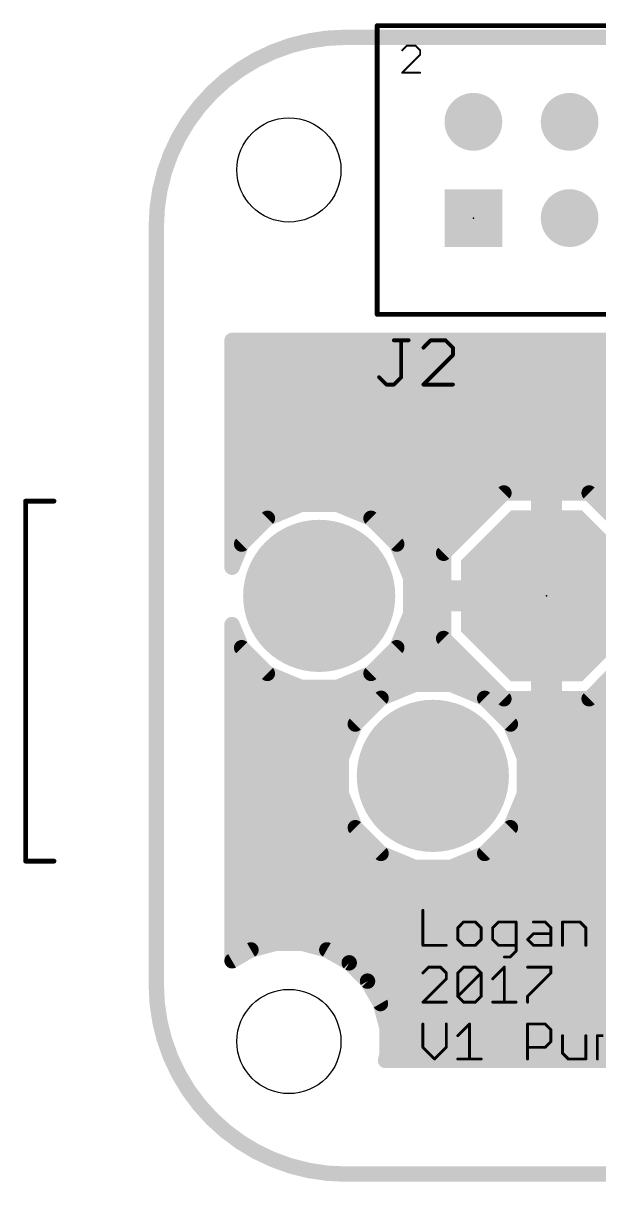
# Model space of a CAD drawing. Extents: x -3.5 to 65.2, y -0.2 to 31.
# Drawn here: x -3.51 to 11.68, y -0.2 to 30.37 of the extents above; entities that cross this region are included whole.
import ezdxf

# ---------------------------------------------------------------- set-up
doc = ezdxf.new("R2010")
doc.units = 0
for name, color, linetype in [('16', 175, 'CONTINUOUS'), ('17', 82, 'CONTINUOUS'), ('20', 7, 'CONTINUOUS'), ('21', 253, 'CONTINUOUS'), ('23', 7, 'CONTINUOUS'), ('25', 253, 'CONTINUOUS')]:
    doc.layers.add(name, color=color, linetype=linetype)

# ---------------------------------------------------------------- blocks, each defined once
blk = doc.blocks.new('SQUAREP')
blk.add_solid([(-0.5, -0.5), (0.5, -0.5), (-0.5, 0.5), (0.5, 0.5)])
blk = doc.blocks.new('ROUNDP')
at = {"const_width": 0.5}
blk.add_lwpolyline([(0, -0.25, 1), (0, 0.25, 1), (0, -0.25)], format="xyb", dxfattribs=at)
blk = doc.blocks.new('OCTAGONP')
at = {"const_width": 0.5}
blk.add_lwpolyline([(-0.25, -0.1036), (-0.25, 0.1036), (-0.1036, 0.25), (0.1036, 0.25), (0.25, 0.1036), (0.25, -0.1036), (0.1036, -0.25), (-0.1036, -0.25), (-0.25, -0.1036), (-0.25, 0.1036)], dxfattribs=at)

msp = doc.modelspace()

# ---------------------------------------------------------------- linework, layer by layer
at = {"layer": '16', "const_width": 0.4064}
for points in [[(2, 16.0164), (2, 22)], [(2, 22), (61.5, 22)], [(2, 21.9456), (61.5, 21.9456)], [(2, 21.5392), (61.5, 21.5392)], [(2, 21.1328), (41.4401, 21.1328)], [(2, 20.7264), (41.3396, 20.7264)], [(2, 20.32), (41.3396, 20.32)], [(2, 19.9136), (22.6421, 19.9136)], [(2, 19.5072), (15.2957, 19.5072)], [(2, 19.1008), (15.2788, 19.1008)], [(2, 18.6944), (15.2788, 18.6944)], [(2, 18.288), (15.2788, 18.288)], [(2, 17.8816), (9.0817, 17.8816)], [(9.1753, 17.9752), (7.5848, 16.3847)], [(10.0968, 17.9752), (9.1753, 17.9752)], [(10.0968, 15.4632), (10.0968, 17.9752)], [(10.0968, 17.8816), (10.5032, 17.8816)], [(10.5032, 17.9752), (10.5032, 15.4632)], [(11.4247, 17.9752), (10.5032, 17.9752)], [(13.0152, 16.3847), (11.4247, 17.9752)], [(11.5183, 17.8816), (15.2788, 17.8816)], [(3.8197, 17.6744), (2.9324, 17.3068)], [(4.7803, 17.6744), (3.8197, 17.6744)], [(5.6676, 17.3068), (4.7803, 17.6744)], [(2, 17.4752), (3.3388, 17.4752)], [(2.9324, 17.3068), (2.2532, 16.6276)], [(5.2612, 17.4752), (8.6753, 17.4752)], [(6.3468, 16.6276), (5.6676, 17.3068)], [(10.0968, 17.4752), (10.5032, 17.4752)], [(2, 17.0688), (2.6943, 17.0688)], [(5.9057, 17.0688), (8.2689, 17.0688)], [(10.0968, 17.0688), (10.5032, 17.0688)], [(2, 16.6624), (2.2879, 16.6624)], [(2.2532, 16.6276), (2, 16.0164)], [(6.3121, 16.6624), (7.8625, 16.6624)], [(6.7144, 15.7403), (6.3468, 16.6276)], [(10.0968, 16.6624), (10.5032, 16.6624)], [(7.5848, 16.3847), (7.5848, 15.4632)], [(2, 16.256), (2.0992, 16.256)], [(6.5008, 16.256), (7.5848, 16.256)], [(10.0968, 16.256), (10.5032, 16.256)], [(6.6691, 15.8496), (7.5848, 15.8496)], [(6.7144, 14.7797), (6.7144, 15.7403)], [(10.0968, 15.8496), (10.5032, 15.8496)], [(6.7144, 15.4432), (10.0968, 15.4432)], [(7.5848, 15.4632), (10.0968, 15.4632)], [(10.5032, 15.4632), (10.0968, 15.4632)], [(10.0968, 15.4632), (10.0968, 15.0568)], [(10.5032, 15.0568), (10.5032, 15.4632)], [(10.5032, 15.4632), (13.0152, 15.4632)], [(10.5032, 15.4432), (22.4397, 15.4432)], [(6.3468, 13.8924), (6.7144, 14.7797)], [(6.7144, 15.0368), (7.5848, 15.0368)], [(10.0968, 15.0568), (7.5848, 15.0568)], [(7.5848, 15.0568), (7.5848, 14.1353)], [(10.0968, 12.5448), (10.0968, 15.0568)], [(10.0968, 15.0568), (10.5032, 15.0568)], [(10.0968, 15.0368), (10.5032, 15.0368)], [(10.5032, 15.0568), (10.5032, 12.5448)], [(13.0152, 15.0568), (10.5032, 15.0568)], [(2, 5.6295), (2, 14.5036)], [(2, 14.5036), (2.2532, 13.8924)], [(6.6525, 14.6304), (7.5848, 14.6304)], [(10.0968, 14.6304), (10.5032, 14.6304)], [(2, 14.224), (2.1158, 14.224)], [(6.4842, 14.224), (7.5848, 14.224)], [(10.0968, 14.224), (10.5032, 14.224)], [(2.2532, 13.8924), (2.9324, 13.2132)], [(5.6676, 13.2132), (6.3468, 13.8924)], [(7.5848, 14.1353), (9.1753, 12.5448)], [(11.4247, 12.5448), (13.0152, 14.1353)], [(2, 13.8176), (2.3279, 13.8176)], [(6.2721, 13.8176), (7.9025, 13.8176)], [(10.0968, 13.8176), (10.5032, 13.8176)], [(2, 13.4112), (2.7343, 13.4112)], [(5.8657, 13.4112), (8.3089, 13.4112)], [(10.0968, 13.4112), (10.5032, 13.4112)], [(2, 13.0048), (3.4354, 13.0048)], [(2.9324, 13.2132), (3.8197, 12.8456)], [(4.7803, 12.8456), (5.6676, 13.2132)], [(5.1646, 13.0048), (8.7153, 13.0048)], [(10.0968, 13.0048), (10.5032, 13.0048)], [(3.8197, 12.8456), (4.7803, 12.8456)], [(6.8197, 12.9244), (5.9324, 12.5568)], [(7.7803, 12.9244), (6.8197, 12.9244)], [(8.6676, 12.5568), (7.7803, 12.9244)], [(2, 12.5984), (6.0327, 12.5984)], [(5.9324, 12.5568), (5.2532, 11.8776)], [(8.5673, 12.5984), (9.1217, 12.5984)], [(9.3468, 11.8776), (8.6676, 12.5568)], [(9.1753, 12.5448), (10.0968, 12.5448)], [(10.0968, 12.5984), (10.5032, 12.5984)], [(10.5032, 12.5448), (11.4247, 12.5448)], [(11.4783, 12.5984), (22.7445, 12.5984)], [(2, 12.192), (5.5675, 12.192)], [(9.0325, 12.192), (33.5, 12.192)], [(2, 11.7856), (5.215, 11.7856)], [(5.2532, 11.8776), (4.8856, 10.9903)], [(9.7144, 10.9903), (9.3468, 11.8776)], [(9.385, 11.7856), (33.5, 11.7856)], [(2, 11.3792), (5.0467, 11.3792)], [(9.5533, 11.3792), (33.5, 11.3792)], [(2, 10.9728), (4.8856, 10.9728)], [(4.8856, 10.9903), (4.8856, 10.0297)], [(9.7144, 10.0297), (9.7144, 10.9903)], [(9.7144, 10.9728), (33.5, 10.9728)], [(2, 10.5664), (4.8856, 10.5664)], [(9.7144, 10.5664), (33.5, 10.5664)], [(2, 10.16), (4.8856, 10.16)], [(4.8856, 10.0297), (5.2532, 9.1424)], [(9.3468, 9.1424), (9.7144, 10.0297)], [(9.7144, 10.16), (33.5, 10.16)], [(2, 9.7536), (5, 9.7536)], [(9.6, 9.7536), (15.9726, 9.7536)], [(2, 9.3472), (5.1683, 9.3472)], [(9.4317, 9.3472), (15.5662, 9.3472)], [(5.2532, 9.1424), (5.9324, 8.4632)], [(8.6676, 8.4632), (9.3468, 9.1424)], [(2, 8.9408), (5.4547, 8.9408)], [(9.1453, 8.9408), (15.3296, 8.9408)], [(2, 8.5344), (5.8611, 8.5344)], [(5.9324, 8.4632), (6.8197, 8.0956)], [(7.7803, 8.0956), (8.6676, 8.4632)], [(8.7389, 8.5344), (15.3296, 8.5344)], [(2, 8.128), (6.7415, 8.128)], [(6.8197, 8.0956), (7.7803, 8.0956)], [(7.8585, 8.128), (15.3509, 8.128)], [(2, 7.7216), (15.7573, 7.7216)], [(2, 7.3152), (33.5, 7.3152)], [(2, 6.9088), (33.5, 6.9088)], [(2, 6.5024), (21.4373, 6.5024)], [(2, 6.096), (21.1044, 6.096)], [(2.4987, 5.9174), (2, 5.6295)], [(3.1585, 6.0942), (2.4987, 5.9174)], [(3.8415, 6.0942), (3.1585, 6.0942)], [(4.5013, 5.9174), (3.8415, 6.0942)], [(5.0929, 5.5759), (4.5013, 5.9174)], [(2, 5.6896), (2.1041, 5.6896)], [(4.8959, 5.6896), (20.9796, 5.6896)], [(5.5759, 5.0929), (5.0929, 5.5759)], [(5.3856, 5.2832), (20.9796, 5.2832)], [(5.9174, 4.5013), (5.5759, 5.0929)], [(5.7006, 4.8768), (20.9796, 4.8768)], [(6.0942, 3.8415), (5.9174, 4.5013)], [(5.9257, 4.4704), (20.9796, 4.4704)], [(6.0346, 4.064), (20.9796, 4.064)], [(6.0942, 3.1585), (6.0942, 3.8415)], [(6.0942, 3.6576), (21.049, 3.6576)], [(6.0942, 3.2512), (21.3037, 3.2512)], [(6.0517, 3), (6.0942, 3.1585)], [(21.6571, 3), (6.0517, 3)]]:
    msp.add_lwpolyline(points, dxfattribs=at)
at = {"layer": '16', "const_width": 0.2032}
for points in [[(2.1016, 22, 1), (1.8984, 22)], [(2, 22.1016, 1), (2, 21.8984)], [(2, 22.0472, 1), (2, 21.844)], [(2, 21.6408, 1), (2, 21.4376)], [(2, 21.2344, 1), (2, 21.0312)], [(2, 20.828, 1), (2, 20.6248)], [(2, 20.4216, 1), (2, 20.2184)], [(2, 20.0152, 1), (2, 19.812)], [(2, 19.6088, 1), (2, 19.4056)], [(2, 19.2024, 1), (2, 18.9992)], [(2, 18.796, 1), (2, 18.5928)], [(2, 18.3896, 1), (2, 18.1864)], [(2, 17.9832, 1), (2, 17.78)], [(9.1753, 18.0768, 1), (9.1753, 17.8736)], [(9.0817, 17.78, 1), (9.0817, 17.9832)], [(9.2472, 17.9034, 1), (9.1035, 18.047)], [(10.1984, 17.9752, 1), (9.9952, 17.9752)], [(10.0968, 17.9832, 1), (10.0968, 17.78)], [(10.0968, 17.8736, 1), (10.0968, 18.0768)], [(10.6048, 17.9752, 1), (10.4016, 17.9752)], [(10.5032, 18.0768, 1), (10.5032, 17.8736)], [(10.5032, 17.78, 1), (10.5032, 17.9832)], [(11.4965, 18.047, 1), (11.3528, 17.9034)], [(11.5183, 17.9832, 1), (11.5183, 17.78)], [(11.4247, 17.8736, 1), (11.4247, 18.0768)], [(3.8197, 17.776, 1), (3.8197, 17.5728)], [(3.8586, 17.5805, 1), (3.7809, 17.7683)], [(4.8191, 17.7683, 1), (4.7414, 17.5805)], [(4.7803, 17.5728, 1), (4.7803, 17.776)], [(2, 17.5768, 1), (2, 17.3736)], [(2.8935, 17.4007, 1), (2.9712, 17.213)], [(3.0042, 17.235, 1), (2.8605, 17.3787)], [(3.3388, 17.3736, 1), (3.3388, 17.5768)], [(5.2612, 17.5768, 1), (5.2612, 17.3736)], [(5.7395, 17.3787, 1), (5.5958, 17.235)], [(5.6288, 17.213, 1), (5.7065, 17.4007)], [(8.6753, 17.3736, 1), (8.6753, 17.5768)], [(10.0968, 17.5768, 1), (10.0968, 17.3736)], [(10.5032, 17.3736, 1), (10.5032, 17.5768)], [(2, 17.1704, 1), (2, 16.9672)], [(2.6943, 16.9672, 1), (2.6943, 17.1704)], [(5.9057, 17.1704, 1), (5.9057, 16.9672)], [(8.2689, 16.9672, 1), (8.2689, 17.1704)], [(10.0968, 17.1704, 1), (10.0968, 16.9672)], [(10.5032, 16.9672, 1), (10.5032, 17.1704)], [(2, 16.764, 1), (2, 16.5608)], [(2.347, 16.5888, 1), (2.1593, 16.6665)], [(2.2879, 16.5608, 1), (2.2879, 16.764)], [(6.3121, 16.764, 1), (6.3121, 16.5608)], [(6.4407, 16.6665, 1), (6.253, 16.5888)], [(7.8625, 16.5608, 1), (7.8625, 16.764)], [(10.0968, 16.764, 1), (10.0968, 16.5608)], [(10.5032, 16.5608, 1), (10.5032, 16.764)], [(2.1813, 16.6995, 1), (2.325, 16.5558)], [(6.275, 16.5558, 1), (6.4187, 16.6995)], [(7.6864, 16.3847, 1), (7.4832, 16.3847)], [(7.513, 16.4565, 1), (7.6566, 16.3128)], [(2, 16.3576, 1), (2, 16.1544)], [(2.0992, 16.1544, 1), (2.0992, 16.3576)], [(6.5008, 16.3576, 1), (6.5008, 16.1544)], [(7.5848, 16.1544, 1), (7.5848, 16.3576)], [(10.0968, 16.3576, 1), (10.0968, 16.1544)], [(10.5032, 16.1544, 1), (10.5032, 16.3576)], [(1.9061, 16.0553, 1), (2.0939, 15.9776)], [(1.8984, 16.0164, 1), (2.1016, 16.0164)], [(6.6691, 15.9512, 1), (6.6691, 15.748)], [(6.816, 15.7403, 1), (6.6128, 15.7403)], [(7.5848, 15.748, 1), (7.5848, 15.9512)], [(10.0968, 15.9512, 1), (10.0968, 15.748)], [(10.5032, 15.748, 1), (10.5032, 15.9512)], [(6.7144, 15.5448, 1), (6.7144, 15.3416)], [(6.6205, 15.7014, 1), (6.8083, 15.7791)], [(7.5848, 15.5648, 1), (7.5848, 15.3616)], [(10.0968, 15.5648, 1), (10.0968, 15.3616)], [(10.1984, 15.4632, 1), (9.9952, 15.4632)], [(10.0968, 15.3616, 1), (10.0968, 15.5648)], [(10.0968, 15.3416, 1), (10.0968, 15.5448)], [(10.6048, 15.4632, 1), (10.4016, 15.4632)], [(10.5032, 15.5648, 1), (10.5032, 15.3616)], [(10.5032, 15.5448, 1), (10.5032, 15.3416)], [(10.5032, 15.3616, 1), (10.5032, 15.5648)], [(7.4832, 15.4632, 1), (7.6864, 15.4632)], [(9.9952, 15.4632, 1), (10.1984, 15.4632)], [(10.4016, 15.4632, 1), (10.6048, 15.4632)], [(6.7144, 15.1384, 1), (6.7144, 14.9352)], [(6.8083, 14.7409, 1), (6.6205, 14.8186)], [(7.5848, 15.1584, 1), (7.5848, 14.9552)], [(7.6864, 15.0568, 1), (7.4832, 15.0568)], [(7.5848, 14.9352, 1), (7.5848, 15.1384)], [(10.1984, 15.0568, 1), (9.9952, 15.0568)], [(10.0968, 15.1584, 1), (10.0968, 14.9552)], [(10.0968, 15.1384, 1), (10.0968, 14.9352)], [(9.9952, 15.0568, 1), (10.1984, 15.0568)], [(10.0968, 14.9552, 1), (10.0968, 15.1584)], [(10.6048, 15.0568, 1), (10.4016, 15.0568)], [(10.5032, 15.1584, 1), (10.5032, 14.9552)], [(10.4016, 15.0568, 1), (10.6048, 15.0568)], [(10.5032, 14.9552, 1), (10.5032, 15.1584)], [(10.5032, 14.9352, 1), (10.5032, 15.1384)], [(2.1016, 14.5036, 1), (1.8984, 14.5036)], [(2.0939, 14.5424, 1), (1.9061, 14.4647)], [(6.6525, 14.732, 1), (6.6525, 14.5288)], [(6.6128, 14.7797, 1), (6.816, 14.7797)], [(7.5848, 14.5288, 1), (7.5848, 14.732)], [(10.0968, 14.732, 1), (10.0968, 14.5288)], [(10.5032, 14.5288, 1), (10.5032, 14.732)], [(2, 14.3256, 1), (2, 14.1224)], [(2.1158, 14.1224, 1), (2.1158, 14.3256)], [(6.4842, 14.3256, 1), (6.4842, 14.1224)], [(7.5848, 14.1224, 1), (7.5848, 14.3256)], [(10.0968, 14.3256, 1), (10.0968, 14.1224)], [(10.5032, 14.1224, 1), (10.5032, 14.3256)], [(2.325, 13.9642, 1), (2.1813, 13.8205)], [(6.4187, 13.8205, 1), (6.275, 13.9642)], [(7.6566, 14.2072, 1), (7.513, 14.0635)], [(7.4832, 14.1353, 1), (7.6864, 14.1353)], [(2, 13.9192, 1), (2, 13.716)], [(2.1593, 13.8535, 1), (2.347, 13.9312)], [(2.3279, 13.716, 1), (2.3279, 13.9192)], [(6.2721, 13.9192, 1), (6.2721, 13.716)], [(6.253, 13.9312, 1), (6.4407, 13.8535)], [(7.9025, 13.716, 1), (7.9025, 13.9192)], [(10.0968, 13.9192, 1), (10.0968, 13.716)], [(10.5032, 13.716, 1), (10.5032, 13.9192)], [(2, 13.5128, 1), (2, 13.3096)], [(2.7343, 13.3096, 1), (2.7343, 13.5128)], [(5.8657, 13.5128, 1), (5.8657, 13.3096)], [(8.3089, 13.3096, 1), (8.3089, 13.5128)], [(10.0968, 13.5128, 1), (10.0968, 13.3096)], [(10.5032, 13.3096, 1), (10.5032, 13.5128)], [(2, 13.1064, 1), (2, 12.9032)], [(2.9712, 13.307, 1), (2.8935, 13.1193)], [(2.8605, 13.1413, 1), (3.0042, 13.285)], [(3.4354, 12.9032, 1), (3.4354, 13.1064)], [(5.1646, 13.1064, 1), (5.1646, 12.9032)], [(5.5958, 13.285, 1), (5.7395, 13.1413)], [(5.7065, 13.1193, 1), (5.6288, 13.307)], [(8.7153, 12.9032, 1), (8.7153, 13.1064)], [(10.0968, 13.1064, 1), (10.0968, 12.9032)], [(10.5032, 12.9032, 1), (10.5032, 13.1064)], [(3.8197, 12.9472, 1), (3.8197, 12.744)], [(3.7809, 12.7517, 1), (3.8586, 12.9395)], [(4.7414, 12.9395, 1), (4.8191, 12.7517)], [(4.7803, 12.744, 1), (4.7803, 12.9472)], [(6.8197, 13.026, 1), (6.8197, 12.8228)], [(6.8586, 12.8305, 1), (6.7809, 13.0183)], [(7.8191, 13.0183, 1), (7.7414, 12.8305)], [(7.7803, 12.8228, 1), (7.7803, 13.026)], [(2, 12.7, 1), (2, 12.4968)], [(5.8935, 12.6507, 1), (5.9712, 12.463)], [(6.0042, 12.485, 1), (5.8605, 12.6287)], [(6.0327, 12.4968, 1), (6.0327, 12.7)], [(8.5673, 12.7, 1), (8.5673, 12.4968)], [(8.7395, 12.6287, 1), (8.5958, 12.485)], [(8.6288, 12.463, 1), (8.7065, 12.6507)], [(9.1753, 12.6464, 1), (9.1753, 12.4432)], [(9.1035, 12.473, 1), (9.2472, 12.6166)], [(9.1217, 12.4968, 1), (9.1217, 12.7)], [(10.0968, 12.7, 1), (10.0968, 12.4968)], [(9.9952, 12.5448, 1), (10.1984, 12.5448)], [(10.0968, 12.4432, 1), (10.0968, 12.6464)], [(10.5032, 12.6464, 1), (10.5032, 12.4432)], [(10.4016, 12.5448, 1), (10.6048, 12.5448)], [(10.5032, 12.4968, 1), (10.5032, 12.7)], [(11.3528, 12.6166, 1), (11.4965, 12.473)], [(11.4783, 12.7, 1), (11.4783, 12.4968)], [(11.4247, 12.4432, 1), (11.4247, 12.6464)], [(2, 12.2936, 1), (2, 12.0904)], [(5.5675, 12.0904, 1), (5.5675, 12.2936)], [(9.0325, 12.2936, 1), (9.0325, 12.0904)], [(2, 11.8872, 1), (2, 11.684)], [(5.1813, 11.9495, 1), (5.325, 11.8058)], [(5.347, 11.8388, 1), (5.1593, 11.9165)], [(5.215, 11.684, 1), (5.215, 11.8872)], [(9.4407, 11.9165, 1), (9.253, 11.8388)], [(9.275, 11.8058, 1), (9.4187, 11.9495)], [(9.385, 11.8872, 1), (9.385, 11.684)], [(2, 11.4808, 1), (2, 11.2776)], [(5.0467, 11.2776, 1), (5.0467, 11.4808)], [(9.5533, 11.4808, 1), (9.5533, 11.2776)], [(2, 11.0744, 1), (2, 10.8712)], [(4.9872, 10.9903, 1), (4.784, 10.9903)], [(4.7917, 11.0291, 1), (4.9795, 10.9514)], [(4.8856, 10.8712, 1), (4.8856, 11.0744)], [(9.816, 10.9903, 1), (9.6128, 10.9903)], [(9.7144, 11.0744, 1), (9.7144, 10.8712)], [(9.6205, 10.9514, 1), (9.8083, 11.0291)], [(2, 10.668, 1), (2, 10.4648)], [(4.8856, 10.4648, 1), (4.8856, 10.668)], [(9.7144, 10.668, 1), (9.7144, 10.4648)], [(2, 10.2616, 1), (2, 10.0584)], [(4.9795, 10.0686, 1), (4.7917, 9.9909)], [(4.784, 10.0297, 1), (4.9872, 10.0297)], [(4.8856, 10.0584, 1), (4.8856, 10.2616)], [(9.7144, 10.2616, 1), (9.7144, 10.0584)], [(9.6128, 10.0297, 1), (9.816, 10.0297)], [(9.8083, 9.9909, 1), (9.6205, 10.0686)], [(2, 9.8552, 1), (2, 9.652)], [(5, 9.652, 1), (5, 9.8552)], [(9.6, 9.8552, 1), (9.6, 9.652)], [(2, 9.4488, 1), (2, 9.2456)], [(5.1683, 9.2456, 1), (5.1683, 9.4488)], [(9.4317, 9.4488, 1), (9.4317, 9.2456)], [(5.325, 9.2142, 1), (5.1813, 9.0705)], [(5.1593, 9.1035, 1), (5.347, 9.1812)], [(9.253, 9.1812, 1), (9.4407, 9.1035)], [(9.4187, 9.0705, 1), (9.275, 9.2142)], [(2, 9.0424, 1), (2, 8.8392)], [(5.4547, 8.8392, 1), (5.4547, 9.0424)], [(9.1453, 9.0424, 1), (9.1453, 8.8392)], [(2, 8.636, 1), (2, 8.4328)], [(5.9712, 8.557, 1), (5.8935, 8.3693)], [(5.8605, 8.3913, 1), (6.0042, 8.535)], [(5.8611, 8.4328, 1), (5.8611, 8.636)], [(8.5958, 8.535, 1), (8.7395, 8.3913)], [(8.7065, 8.3693, 1), (8.6288, 8.557)], [(8.7389, 8.636, 1), (8.7389, 8.4328)], [(2, 8.2296, 1), (2, 8.0264)], [(6.8197, 8.1972, 1), (6.8197, 7.994)], [(6.7415, 8.0264, 1), (6.7415, 8.2296)], [(6.7809, 8.0017, 1), (6.8586, 8.1895)], [(7.7414, 8.1895, 1), (7.8191, 8.0017)], [(7.8585, 8.2296, 1), (7.8585, 8.0264)], [(7.7803, 7.994, 1), (7.7803, 8.1972)], [(2, 7.8232, 1), (2, 7.62)], [(2, 7.4168, 1), (2, 7.2136)], [(2, 7.0104, 1), (2, 6.8072)], [(2, 6.604, 1), (2, 6.4008)], [(2, 6.1976, 1), (2, 5.9944)], [(2.4724, 6.0155, 1), (2.525, 5.8193)], [(2.5495, 5.8294, 1), (2.4479, 6.0054)], [(3.1585, 6.1958, 1), (3.1585, 5.9926)], [(3.1848, 5.9961, 1), (3.1322, 6.1923)], [(3.8678, 6.1923, 1), (3.8152, 5.9961)], [(3.8415, 5.9926, 1), (3.8415, 6.1958)], [(4.5521, 6.0054, 1), (4.4505, 5.8294)], [(4.475, 5.8193, 1), (4.5276, 6.0155)], [(2, 5.7912, 1), (2, 5.588)], [(1.9492, 5.7175, 1), (2.0508, 5.5415)], [(2.1041, 5.588, 1), (2.1041, 5.7912)], [(4.8959, 5.7912, 1), (4.8959, 5.588)], [(1.8984, 5.6295, 1), (2.1016, 5.6295)], [(5.1647, 5.6477, 1), (5.021, 5.504)], [(5.0421, 5.4879, 1), (5.1437, 5.6639)], [(5.3856, 5.3848, 1), (5.3856, 5.1816)], [(5.6639, 5.1437, 1), (5.4879, 5.0421)], [(5.504, 5.021, 1), (5.6477, 5.1647)], [(5.7006, 4.9784, 1), (5.7006, 4.7752)], [(6.0155, 4.5276, 1), (5.8193, 4.475)], [(5.9257, 4.572, 1), (5.9257, 4.3688)], [(5.8294, 4.4505, 1), (6.0054, 4.5521)], [(6.0346, 4.1656, 1), (6.0346, 3.9624)], [(6.1958, 3.8415, 1), (5.9926, 3.8415)], [(6.0942, 3.7592, 1), (6.0942, 3.556)], [(5.9961, 3.8152, 1), (6.1923, 3.8678)], [(6.0942, 3.3528, 1), (6.0942, 3.1496)], [(6.0517, 3.1016, 1), (6.0517, 2.8984)], [(5.9536, 3.0263, 1), (6.1499, 2.9737)], [(5.9926, 3.1585, 1), (6.1958, 3.1585)], [(6.1923, 3.1322, 1), (5.9961, 3.1848)]]:
    msp.add_lwpolyline(points, format="xyb", dxfattribs=at)
at = {"layer": '20'}
for points, const_width in [([(5, 30, 0.4142), (0, 25)], 0.4064), ([(5, 30.1016, 1), (5, 29.8984)], 0.2032), ([(5, 29.8984, 1), (5, 30.1016)], 0.2032), ([(0.1016, 25, 1), (-0.1016, 25)], 0.2032), ([(-0.1016, 25, 1), (0.1016, 25)], 0.2032), ([(0, 5, 0.4142), (5, 0)], 0.4064), ([(0.1016, 5, 1), (-0.1016, 5)], 0.2032), ([(-0.1016, 5, 1), (0.1016, 5)], 0.2032), ([(5, 0.1016, 1), (5, -0.1016)], 0.2032), ([(5, -0.1016, 1), (5, 0.1016)], 0.2032)]:
    msp.add_lwpolyline(points, format="xyb", dxfattribs=dict(at, const_width=const_width))
at = {"layer": '20', "const_width": 0.4064}
for points in [[(5, 30), (60, 30)], [(0, 5), (0, 25)], [(60, 0), (5, 0)]]:
    msp.add_lwpolyline(points, dxfattribs=at)
at = {"layer": '20'}
for centre in [(3.5, 26.5), (3.5, 3.5)]:
    msp.add_circle(centre, 1.375, dxfattribs=at)
at = {"layer": '21'}
for points, const_width in [([(5.83, 30.31), (59.17, 30.31)], 0.127), ([(5.83, 22.69), (5.83, 30.31)], 0.127), ([(6.609, 29.7772), (6.4904, 29.6586)], 0.0508), ([(6.8463, 29.7772), (6.609, 29.7772)], 0.0508), ([(6.9649, 29.6586), (6.8463, 29.7772)], 0.0508), ([(6.9649, 29.5399), (6.9649, 29.6586)], 0.0508), ([(6.4904, 29.0654), (6.9649, 29.5399)], 0.0508), ([(6.9649, 29.0654), (6.4904, 29.0654)], 0.0508), ([(59.17, 22.69), (5.83, 22.69)], 0.127), ([(-3.45, 17.76), (-3.45, 8.26)], 0.127), ([(-2.7, 17.76), (-3.45, 17.76)], 0.127), ([(-3.45, 8.26), (-2.7, 8.26)], 0.127), ([(7.0381, 6.9627), (7.0381, 6.0381)], 0.0762), ([(8.113, 6.6545), (7.9589, 6.5004)], 0.0762), ([(7.9589, 6.5004), (7.9589, 6.1922)], 0.0762), ([(8.4212, 6.6545), (8.113, 6.6545)], 0.0762), ([(8.5753, 6.5004), (8.4212, 6.6545)], 0.0762), ([(8.5753, 6.1922), (8.5753, 6.5004)], 0.0762), ([(9.0338, 6.6545), (8.8797, 6.5004)], 0.0762), ([(8.8797, 6.5004), (8.8797, 6.1922)], 0.0762), ([(9.4961, 6.6545), (9.0338, 6.6545)], 0.0762), ([(9.4961, 5.884), (9.4961, 6.6545)], 0.0762), ([(9.9546, 6.6545), (10.2627, 6.6545)], 0.0762), ([(10.2627, 6.6545), (10.4168, 6.5004)], 0.0762), ([(10.4168, 6.5004), (10.4168, 6.0381)], 0.0762), ([(10.7212, 6.0381), (10.7212, 6.6545)], 0.0762), ([(10.7212, 6.6545), (11.1835, 6.6545)], 0.0762), ([(11.1835, 6.6545), (11.3376, 6.5004)], 0.0762), ([(11.3376, 6.5004), (11.3376, 6.0381)], 0.0762), ([(7.9589, 6.1922), (8.113, 6.0381)], 0.0762), ([(8.4212, 6.0381), (8.5753, 6.1922)], 0.0762), ([(8.8797, 6.1922), (9.0338, 6.0381)], 0.0762), ([(9.8005, 6.1922), (9.9546, 6.3463)], 0.0762), ([(9.9546, 6.0381), (9.8005, 6.1922)], 0.0762), ([(9.9546, 6.3463), (10.4168, 6.3463)], 0.0762), ([(7.0381, 6.0381), (7.6545, 6.0381)], 0.0762), ([(8.113, 6.0381), (8.4212, 6.0381)], 0.0762), ([(9.0338, 6.0381), (9.4961, 6.0381)], 0.0762), ([(9.342, 5.7299), (9.4961, 5.884)], 0.0762), ([(10.4168, 6.0381), (9.9546, 6.0381)], 0.0762), ([(9.1879, 5.7299), (9.342, 5.7299)], 0.0762), ([(7.1922, 5.4627), (7.0381, 5.3086)], 0.0762), ([(7.5004, 5.4627), (7.1922, 5.4627)], 0.0762), ([(7.6545, 5.3086), (7.5004, 5.4627)], 0.0762), ([(7.6545, 5.1545), (7.6545, 5.3086)], 0.0762), ([(7.9589, 5.3086), (8.113, 5.4627)], 0.0762), ([(7.9589, 4.6922), (7.9589, 5.3086)], 0.0762), ([(7.9589, 4.6922), (8.5753, 5.3086)], 0.0762), ([(8.113, 5.4627), (8.4212, 5.4627)], 0.0762), ([(8.4212, 5.4627), (8.5753, 5.3086)], 0.0762), ([(8.5753, 5.3086), (8.5753, 4.6922)], 0.0762), ([(8.8797, 5.1545), (9.1879, 5.4627)], 0.0762), ([(9.1879, 5.4627), (9.1879, 4.5381)], 0.0762), ([(9.8005, 5.4627), (10.4168, 5.4627)], 0.0762), ([(10.4168, 5.3086), (9.8005, 4.6922)], 0.0762), ([(10.4168, 5.4627), (10.4168, 5.3086)], 0.0762), ([(7.0381, 4.5381), (7.6545, 5.1545)], 0.0762), ([(8.113, 4.5381), (7.9589, 4.6922)], 0.0762), ([(8.5753, 4.6922), (8.4212, 4.5381)], 0.0762), ([(9.8005, 4.6922), (9.8005, 4.5381)], 0.0762), ([(7.6545, 4.5381), (7.0381, 4.5381)], 0.0762), ([(8.4212, 4.5381), (8.113, 4.5381)], 0.0762), ([(8.8797, 4.5381), (9.4961, 4.5381)], 0.0762), ([(7.0381, 3.9627), (7.0381, 3.3463)], 0.0762), ([(7.6545, 3.3463), (7.6545, 3.9627)], 0.0762), ([(7.9589, 3.6545), (8.2671, 3.9627)], 0.0762), ([(8.2671, 3.9627), (8.2671, 3.0381)], 0.0762), ([(9.8005, 3.0381), (9.8005, 3.9627)], 0.0762), ([(9.8005, 3.9627), (10.2627, 3.9627)], 0.0762), ([(10.2627, 3.9627), (10.4168, 3.8086)], 0.0762), ([(10.4168, 3.8086), (10.4168, 3.5004)], 0.0762), ([(10.7212, 3.6545), (10.7212, 3.1922)], 0.0762), ([(11.3376, 3.0381), (11.3376, 3.6545)], 0.0762), ([(11.642, 3.0381), (11.642, 3.6545)], 0.0762), ([(11.642, 3.6545), (11.7961, 3.6545)], 0.0762), ([(7.0381, 3.3463), (7.3463, 3.0381)], 0.0762), ([(7.3463, 3.0381), (7.6545, 3.3463)], 0.0762), ([(10.2627, 3.3463), (9.8005, 3.3463)], 0.0762), ([(10.4168, 3.5004), (10.2627, 3.3463)], 0.0762), ([(7.9589, 3.0381), (8.5753, 3.0381)], 0.0762), ([(10.7212, 3.1922), (10.8753, 3.0381)], 0.0762), ([(10.8753, 3.0381), (11.3376, 3.0381)], 0.0762)]:
    msp.add_lwpolyline(points, dxfattribs=dict(at, const_width=const_width))
for points, const_width in [([(5.83, 30.3418, 1), (5.83, 30.2783)], 0.0635), ([(5.8617, 30.31, 1), (5.7983, 30.31)], 0.0635), ([(6.4814, 29.6676, 1), (6.4994, 29.6496)], 0.0254), ([(6.609, 29.7899, 1), (6.609, 29.7645)], 0.0254), ([(6.618, 29.7682, 1), (6.6001, 29.7862)], 0.0254), ([(6.8553, 29.7862, 1), (6.8373, 29.7682)], 0.0254), ([(6.8463, 29.7645, 1), (6.8463, 29.7899)], 0.0254), ([(6.9776, 29.6586, 1), (6.9522, 29.6586)], 0.0254), ([(6.956, 29.6496, 1), (6.9739, 29.6676)], 0.0254), ([(6.9522, 29.5399, 1), (6.9776, 29.5399)], 0.0254), ([(6.9739, 29.531, 1), (6.956, 29.5489)], 0.0254), ([(6.4904, 29.0781, 1), (6.4904, 29.0527)], 0.0254), ([(6.4814, 29.0744, 1), (6.4994, 29.0564)], 0.0254), ([(6.9649, 29.0527, 1), (6.9649, 29.0781)], 0.0254), ([(5.83, 22.7218, 1), (5.83, 22.6583)], 0.0635), ([(5.7983, 22.69, 1), (5.8617, 22.69)], 0.0635), ([(-3.4183, 17.76, 1), (-3.4818, 17.76)], 0.0635), ([(-3.45, 17.7918, 1), (-3.45, 17.7283)], 0.0635), ([(-2.7, 17.7283, 1), (-2.7, 17.7918)], 0.0635), ([(-3.45, 8.2918, 1), (-3.45, 8.2282)], 0.0635), ([(-3.4818, 8.26, 1), (-3.4183, 8.26)], 0.0635), ([(-2.7, 8.2282, 1), (-2.7, 8.2918)], 0.0635), ([(7.0572, 6.9627, 1), (7.0191, 6.9627)], 0.0381), ([(7.9779, 6.5004, 1), (7.9398, 6.5004)], 0.0381), ([(7.9454, 6.5139, 1), (7.9724, 6.4869)], 0.0381), ([(8.113, 6.6735, 1), (8.113, 6.6354)], 0.0381), ([(8.1265, 6.641, 1), (8.0995, 6.668)], 0.0381), ([(8.4346, 6.668, 1), (8.4077, 6.641)], 0.0381), ([(8.4212, 6.6354, 1), (8.4212, 6.6735)], 0.0381), ([(8.5943, 6.5004, 1), (8.5562, 6.5004)], 0.0381), ([(8.5618, 6.4869, 1), (8.5887, 6.5139)], 0.0381), ([(8.8987, 6.5004, 1), (8.8606, 6.5004)], 0.0381), ([(8.8662, 6.5139, 1), (8.8931, 6.4869)], 0.0381), ([(9.0338, 6.6735, 1), (9.0338, 6.6354)], 0.0381), ([(9.0472, 6.641, 1), (9.0203, 6.668)], 0.0381), ([(9.5151, 6.6545, 1), (9.477, 6.6545)], 0.0381), ([(9.4961, 6.6354, 1), (9.4961, 6.6735)], 0.0381), ([(9.9546, 6.6735, 1), (9.9546, 6.6354)], 0.0381), ([(10.2762, 6.668, 1), (10.2493, 6.641)], 0.0381), ([(10.2627, 6.6354, 1), (10.2627, 6.6735)], 0.0381), ([(10.4359, 6.5004, 1), (10.3978, 6.5004)], 0.0381), ([(10.4034, 6.4869, 1), (10.4303, 6.5139)], 0.0381), ([(10.7403, 6.6545, 1), (10.7022, 6.6545)], 0.0381), ([(10.7212, 6.6735, 1), (10.7212, 6.6354)], 0.0381), ([(11.197, 6.668, 1), (11.1701, 6.641)], 0.0381), ([(11.1835, 6.6354, 1), (11.1835, 6.6735)], 0.0381), ([(11.3567, 6.5004, 1), (11.3186, 6.5004)], 0.0381), ([(11.3242, 6.4869, 1), (11.3511, 6.5139)], 0.0381), ([(7.9398, 6.1922, 1), (7.9779, 6.1922)], 0.0381), ([(7.9724, 6.2057, 1), (7.9454, 6.1787)], 0.0381), ([(8.5562, 6.1922, 1), (8.5943, 6.1922)], 0.0381), ([(8.5887, 6.1787, 1), (8.5618, 6.2057)], 0.0381), ([(8.8931, 6.2057, 1), (8.8662, 6.1787)], 0.0381), ([(8.8606, 6.1922, 1), (8.8987, 6.1922)], 0.0381), ([(9.8139, 6.2057, 1), (9.787, 6.1787)], 0.0381), ([(9.787, 6.2057, 1), (9.8139, 6.1787)], 0.0381), ([(9.9546, 6.3653, 1), (9.9546, 6.3272)], 0.0381), ([(9.968, 6.3328, 1), (9.9411, 6.3598)], 0.0381), ([(10.4168, 6.3272, 1), (10.4168, 6.3653)], 0.0381), ([(7.0381, 6.0572, 1), (7.0381, 6.0191)], 0.0381), ([(7.0191, 6.0381, 1), (7.0572, 6.0381)], 0.0381), ([(7.6545, 6.0191, 1), (7.6545, 6.0572)], 0.0381), ([(8.113, 6.0572, 1), (8.113, 6.0191)], 0.0381), ([(8.0995, 6.0246, 1), (8.1265, 6.0516)], 0.0381), ([(8.4077, 6.0516, 1), (8.4346, 6.0246)], 0.0381), ([(8.4212, 6.0191, 1), (8.4212, 6.0572)], 0.0381), ([(9.0338, 6.0572, 1), (9.0338, 6.0191)], 0.0381), ([(9.0203, 6.0246, 1), (9.0472, 6.0516)], 0.0381), ([(9.477, 5.884, 1), (9.5151, 5.884)], 0.0381), ([(9.5095, 5.8705, 1), (9.4826, 5.8975)], 0.0381), ([(9.4961, 6.0191, 1), (9.4961, 6.0572)], 0.0381), ([(9.9546, 6.0572, 1), (9.9546, 6.0191)], 0.0381), ([(9.9411, 6.0246, 1), (9.968, 6.0516)], 0.0381), ([(10.3978, 6.0381, 1), (10.4359, 6.0381)], 0.0381), ([(10.4168, 6.0191, 1), (10.4168, 6.0572)], 0.0381), ([(10.7022, 6.0381, 1), (10.7403, 6.0381)], 0.0381), ([(11.3186, 6.0381, 1), (11.3567, 6.0381)], 0.0381), ([(9.1879, 5.749, 1), (9.1879, 5.7109)], 0.0381), ([(9.3285, 5.7434, 1), (9.3554, 5.7164)], 0.0381), ([(9.342, 5.7109, 1), (9.342, 5.749)], 0.0381), ([(7.0246, 5.3221, 1), (7.0516, 5.2951)], 0.0381), ([(7.1922, 5.4817, 1), (7.1922, 5.4436)], 0.0381), ([(7.2057, 5.4492, 1), (7.1787, 5.4762)], 0.0381), ([(7.5139, 5.4762, 1), (7.4869, 5.4492)], 0.0381), ([(7.5004, 5.4436, 1), (7.5004, 5.4817)], 0.0381), ([(7.6735, 5.3086, 1), (7.6354, 5.3086)], 0.0381), ([(7.641, 5.2951, 1), (7.668, 5.3221)], 0.0381), ([(7.9779, 5.3086, 1), (7.9398, 5.3086)], 0.0381), ([(7.9454, 5.3221, 1), (7.9724, 5.2951)], 0.0381), ([(8.113, 5.4817, 1), (8.113, 5.4436)], 0.0381), ([(8.1265, 5.4492, 1), (8.0995, 5.4762)], 0.0381), ([(8.4346, 5.4762, 1), (8.4077, 5.4492)], 0.0381), ([(8.4212, 5.4436, 1), (8.4212, 5.4817)], 0.0381), ([(8.5943, 5.3086, 1), (8.5562, 5.3086)], 0.0381), ([(8.5887, 5.2951, 1), (8.5618, 5.3221)], 0.0381), ([(8.5618, 5.2951, 1), (8.5887, 5.3221)], 0.0381), ([(9.2069, 5.4627, 1), (9.1688, 5.4627)], 0.0381), ([(9.2013, 5.4492, 1), (9.1744, 5.4762)], 0.0381), ([(9.8005, 5.4817, 1), (9.8005, 5.4436)], 0.0381), ([(10.4359, 5.4627, 1), (10.3978, 5.4627)], 0.0381), ([(10.3978, 5.3086, 1), (10.4359, 5.3086)], 0.0381), ([(10.4303, 5.2951, 1), (10.4034, 5.3221)], 0.0381), ([(10.4168, 5.4436, 1), (10.4168, 5.4817)], 0.0381), ([(7.6354, 5.1545, 1), (7.6735, 5.1545)], 0.0381), ([(7.668, 5.141, 1), (7.641, 5.168)], 0.0381), ([(8.8662, 5.168, 1), (8.8931, 5.141)], 0.0381), ([(7.9398, 4.6922, 1), (7.9779, 4.6922)], 0.0381), ([(7.9724, 4.7057, 1), (7.9454, 4.6787)], 0.0381), ([(7.9454, 4.7057, 1), (7.9724, 4.6787)], 0.0381), ([(8.5562, 4.6922, 1), (8.5943, 4.6922)], 0.0381), ([(8.5887, 4.6787, 1), (8.5618, 4.7057)], 0.0381), ([(9.8195, 4.6922, 1), (9.7814, 4.6922)], 0.0381), ([(9.787, 4.7057, 1), (9.8139, 4.6787)], 0.0381), ([(7.0381, 4.5572, 1), (7.0381, 4.5191)], 0.0381), ([(7.0246, 4.5516, 1), (7.0516, 4.5246)], 0.0381), ([(7.6545, 4.5191, 1), (7.6545, 4.5572)], 0.0381), ([(8.113, 4.5572, 1), (8.113, 4.5191)], 0.0381), ([(8.0995, 4.5246, 1), (8.1265, 4.5516)], 0.0381), ([(8.4077, 4.5516, 1), (8.4346, 4.5246)], 0.0381), ([(8.4212, 4.5191, 1), (8.4212, 4.5572)], 0.0381), ([(8.8797, 4.5572, 1), (8.8797, 4.5191)], 0.0381), ([(9.1688, 4.5381, 1), (9.2069, 4.5381)], 0.0381), ([(9.4961, 4.5191, 1), (9.4961, 4.5572)], 0.0381), ([(9.7814, 4.5381, 1), (9.8195, 4.5381)], 0.0381), ([(7.0572, 3.9627, 1), (7.0191, 3.9627)], 0.0381), ([(7.6735, 3.9627, 1), (7.6354, 3.9627)], 0.0381), ([(8.2861, 3.9627, 1), (8.248, 3.9627)], 0.0381), ([(8.2805, 3.9492, 1), (8.2536, 3.9762)], 0.0381), ([(9.8195, 3.9627, 1), (9.7814, 3.9627)], 0.0381), ([(9.8005, 3.9817, 1), (9.8005, 3.9436)], 0.0381), ([(10.2762, 3.9762, 1), (10.2493, 3.9492)], 0.0381), ([(10.2627, 3.9436, 1), (10.2627, 3.9817)], 0.0381), ([(7.9454, 3.668, 1), (7.9724, 3.641)], 0.0381), ([(10.4359, 3.8086, 1), (10.3978, 3.8086)], 0.0381), ([(10.4034, 3.7951, 1), (10.4303, 3.8221)], 0.0381), ([(10.7403, 3.6545, 1), (10.7022, 3.6545)], 0.0381), ([(11.3567, 3.6545, 1), (11.3186, 3.6545)], 0.0381), ([(11.6611, 3.6545, 1), (11.623, 3.6545)], 0.0381), ([(11.642, 3.6735, 1), (11.642, 3.6354)], 0.0381), ([(7.0516, 3.3598, 1), (7.0246, 3.3328)], 0.0381), ([(7.0191, 3.3463, 1), (7.0572, 3.3463)], 0.0381), ([(7.6354, 3.3463, 1), (7.6735, 3.3463)], 0.0381), ([(7.668, 3.3328, 1), (7.641, 3.3598)], 0.0381), ([(9.8005, 3.3653, 1), (9.8005, 3.3272)], 0.0381), ([(10.2493, 3.3598, 1), (10.2762, 3.3328)], 0.0381), ([(10.2627, 3.3272, 1), (10.2627, 3.3653)], 0.0381), ([(10.3978, 3.5004, 1), (10.4359, 3.5004)], 0.0381), ([(10.4303, 3.4869, 1), (10.4034, 3.5139)], 0.0381), ([(7.3328, 3.0516, 1), (7.3598, 3.0246)], 0.0381), ([(7.3328, 3.0246, 1), (7.3598, 3.0516)], 0.0381), ([(7.9589, 3.0572, 1), (7.9589, 3.0191)], 0.0381), ([(8.5753, 3.0191, 1), (8.5753, 3.0572)], 0.0381), ([(10.7347, 3.2057, 1), (10.7078, 3.1787)], 0.0381), ([(10.7022, 3.1922, 1), (10.7403, 3.1922)], 0.0381), ([(10.8753, 3.0572, 1), (10.8753, 3.0191)], 0.0381), ([(10.8619, 3.0246, 1), (10.8888, 3.0516)], 0.0381), ([(11.3376, 3.0191, 1), (11.3376, 3.0572)], 0.0381), ([(8.248, 3.0381, 1), (8.2861, 3.0381)], 0.0381), ([(9.7814, 3.0381, 1), (9.8195, 3.0381)], 0.0381), ([(11.3186, 3.0381, 1), (11.3567, 3.0381)], 0.0381), ([(11.623, 3.0381, 1), (11.6611, 3.0381)], 0.0381)]:
    msp.add_lwpolyline(points, format="xyb", dxfattribs=dict(at, const_width=const_width))
at = {"layer": '23'}
for p in [(8.37, 25.23), (10.3, 15.26)]:
    msp.add_point(p, dxfattribs=at)
at = {"layer": '25', "const_width": 0.1016}
for points in [[(6.2706, 22.0052), (6.6604, 22.0052)], [(6.4655, 21.0307), (6.4655, 22.0052)], [(7.2451, 22.0052), (7.0502, 21.8103)], [(7.6349, 22.0052), (7.2451, 22.0052)], [(7.8298, 21.8103), (7.6349, 22.0052)], [(7.8298, 21.6154), (7.8298, 21.8103)], [(7.0502, 20.8358), (7.8298, 21.6154)], [(5.8808, 21.0307), (6.0757, 20.8358)], [(6.0757, 20.8358), (6.2706, 20.8358)], [(6.2706, 20.8358), (6.4655, 21.0307)], [(7.8298, 20.8358), (7.0502, 20.8358)]]:
    msp.add_lwpolyline(points, dxfattribs=at)
at = {"layer": '25', "const_width": 0.0508}
for points in [[(6.2706, 22.0306, 1), (6.2706, 21.9798)], [(6.4909, 22.0052, 1), (6.4401, 22.0052)], [(6.6604, 21.9798, 1), (6.6604, 22.0306)], [(7.2451, 22.0306, 1), (7.2451, 21.9798)], [(7.2631, 21.9872, 1), (7.2271, 22.0232)], [(7.6529, 22.0232, 1), (7.6169, 21.9872)], [(7.6349, 21.9798, 1), (7.6349, 22.0306)], [(7.0322, 21.8283, 1), (7.0682, 21.7923)], [(7.8552, 21.8103, 1), (7.8044, 21.8103)], [(7.8118, 21.7923, 1), (7.8478, 21.8283)], [(7.8044, 21.6154, 1), (7.8552, 21.6154)], [(7.8478, 21.5974, 1), (7.8118, 21.6334)], [(5.8988, 21.0487, 1), (5.8628, 21.0127)], [(6.0757, 20.8612, 1), (6.0757, 20.8104)], [(6.0577, 20.8178, 1), (6.0937, 20.8538)], [(6.2526, 20.8538, 1), (6.2886, 20.8178)], [(6.2706, 20.8104, 1), (6.2706, 20.8612)], [(6.4401, 21.0307, 1), (6.4909, 21.0307)], [(6.4835, 21.0127, 1), (6.4475, 21.0487)], [(7.0322, 20.8538, 1), (7.0682, 20.8178)], [(7.0502, 20.8612, 1), (7.0502, 20.8104)], [(7.8298, 20.8104, 1), (7.8298, 20.8612)]]:
    msp.add_lwpolyline(points, format="xyb", dxfattribs=at)

# ---------------------------------------------------------------- block references
at = {"layer": '17', "xscale": 1.524, "yscale": 1.524}
for name, p in [('ROUNDP', (8.37, 27.77)), ('ROUNDP', (10.91, 27.77)), ('SQUAREP', (8.37, 25.23)), ('ROUNDP', (10.91, 25.23))]:
    msp.add_blockref(name, p, dxfattribs=at)
at = {"layer": '17', "rotation": 180}
for name, p, xscale, yscale in [('OCTAGONP', (10.3, 15.26), 4.516, 4.516), ('ROUNDP', (4.3, 15.26), 4.016, 4.016), ('ROUNDP', (7.3, 10.51), 4.016, 4.016)]:
    msp.add_blockref(name, p, dxfattribs=dict(at, xscale=xscale, yscale=yscale))

doc.saveas('drawing.dxf')
